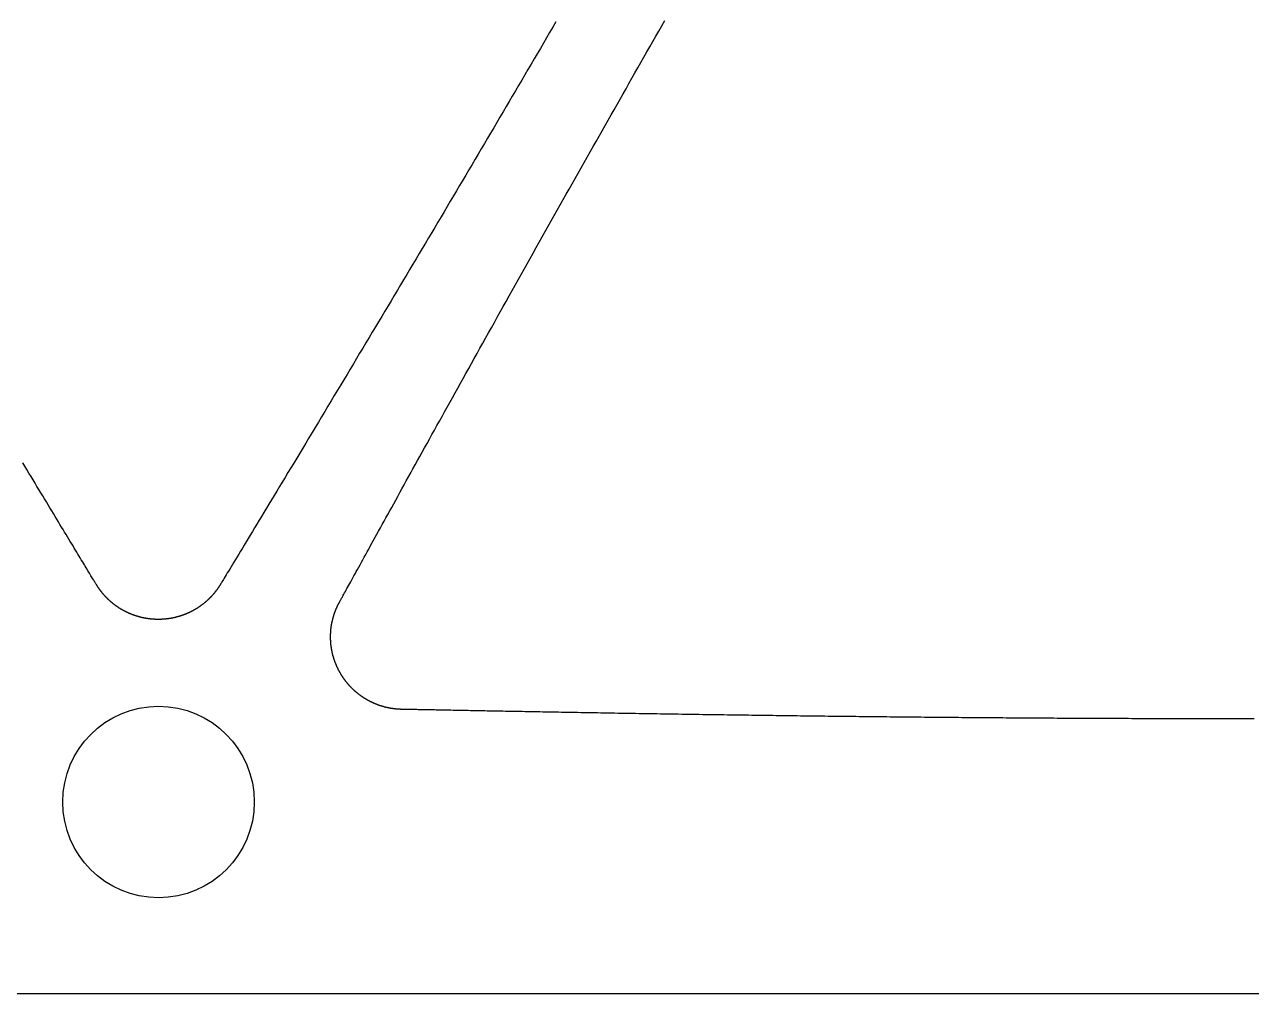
# Model space of a CAD drawing. Extents: x -3 to 136, y 0 to 121.
# Drawn here: x 97.9 to 117.12, y 0 to 15.18 of the extents above; entities that cross this region are included whole.
import ezdxf

# ---------------------------------------------------------------- set-up
doc = ezdxf.new("R2010")
doc.units = 0
doc.layers.get('0').update_dxf_attribs({"linetype": 'CONTINUOUS'})

msp = doc.modelspace()

# ---------------------------------------------------------------- linework, layer by layer
msp.add_lwpolyline([(69.26408, 119.9689, 0.57735027), (64.06792, 119.9689), (-2.59808, 4.5, 0.57735027), (0, 0), (133.332, 0, 0.57735027), (135.93008, 4.5)], format="xyb", close=True)
for points in [[(106.221, 15.2233, 0), (106.173, 15.1406, 0), (106.124, 15.0578, 0), (106.076, 14.975, 0), (106.027, 14.8921, 0), (105.979, 14.8092, 0), (105.93, 14.7262, 0), (105.882, 14.6432, 0), (105.833, 14.5601, 0), (105.784, 14.477, 0), (105.735, 14.3938, 0), (105.687, 14.3107, 0), (105.638, 14.2277, 0), (105.589, 14.1448, 0), (105.54, 14.0619, 0), (105.492, 13.9791, 0), (105.443, 13.8964, 0), (105.395, 13.8137, 0), (105.346, 13.7311, 0), (105.297, 13.6485, 0), (105.249, 13.5659, 0), (105.2, 13.4835, 0), (105.151, 13.401, 0), (105.103, 13.3186, 0), (105.054, 13.2363, 0), (105.006, 13.1539, 0), (104.957, 13.0717, 0), (104.909, 12.9894, 0), (104.86, 12.9072, 0), (104.811, 12.825, 0), (104.763, 12.7428, 0), (104.714, 12.6607, 0), (104.666, 12.5786, 0), (104.617, 12.4965, 0), (104.568, 12.4144, 0), (104.52, 12.3324, 0), (104.471, 12.2503, 0), (104.423, 12.1683, 0), (104.374, 12.0862, 0), (104.325, 12.0042, 0), (104.277, 11.9222, 0), (104.228, 11.8402, 0), (104.179, 11.7582, 0), (104.13, 11.6762, 0), (104.082, 11.5941, 0), (104.033, 11.5121, 0), (103.984, 11.4301, 0), (103.935, 11.348, 0), (103.886, 11.266, 0), (103.837, 11.1839, 0), (103.789, 11.1018, 0), (103.74, 11.0197, 0), (103.691, 10.9375, 0), (103.642, 10.8553, 0), (103.593, 10.7732, 0), (103.543, 10.6909, 0), (103.494, 10.6087, 0), (103.445, 10.5264, 0), (103.396, 10.444, 0), (103.347, 10.3617, 0), (103.298, 10.2793, 0), (103.248, 10.1968, 0), (103.199, 10.1143, 0), (103.149, 10.0318, 0), (103.1, 9.94916, 0), (103.05, 9.86651, 0), (103.001, 9.7838, 0), (102.951, 9.70104, 0), (102.902, 9.61821, 0), (102.852, 9.53532, 0), (102.802, 9.45237, 0), (102.752, 9.36936, 0), (102.703, 9.28627, 0), (102.653, 9.20311, 0), (102.603, 9.11988, 0), (102.553, 9.03657, 0), (102.502, 8.95319, 0), (102.452, 8.87012, 0), (102.403, 8.78782, 0), (102.354, 8.70632, 0), (102.305, 8.62565, 0), (102.257, 8.54585, 0), (102.21, 8.46695, 0), (102.163, 8.38898, 0), (102.117, 8.31199, 0), (102.071, 8.23599, 0), (102.026, 8.16103, 0), (101.981, 8.08714, 0), (101.937, 8.01435, 0), (101.894, 7.94269, 0), (101.851, 7.87221, 0), (101.81, 7.80293, 0), (101.769, 7.73488, 0), (101.728, 7.66811, 0), (101.689, 7.60265, 0), (101.65, 7.53852, 0), (101.612, 7.47576, 0), (101.575, 7.41441, 0), (101.539, 7.35449, 0), (101.504, 7.29605, 0), (101.469, 7.23912, 0), (101.436, 7.18373, 0), (101.403, 7.12991, 0), (101.372, 7.0777, 0), (101.341, 7.02712, 0), (101.312, 6.97823, 0), (101.283, 6.93104, 0), (101.256, 6.8856, 0), (101.229, 6.84193, 0), (101.204, 6.80007, 0), (101.18, 6.76005, 0), (101.157, 6.72191, 0), (101.135, 6.68568, 0), (101.114, 6.65139, 0), (101.094, 6.61909, 0), (101.076, 6.58879, 0), (101.059, 6.56054, 0), (101.043, 6.53437, 0), (101.029, 6.51031, 0), (101.016, 6.48839, 0), (101.004, 6.46866, 0), (100.993, 6.45114, 0), (100.984, 6.43586, 0), (100.976, 6.42287, 0), (100.97, 6.41219, 0)], [(102.836, 6.1384, 0), (102.84, 6.14659, 0), (102.846, 6.15613, 0), (102.852, 6.16699, 0), (102.858, 6.17916, 0), (102.866, 6.19264, 0), (102.874, 6.20742, 0), (102.883, 6.22347, 0), (102.892, 6.2408, 0), (102.903, 6.25939, 0), (102.914, 6.27923, 0), (102.925, 6.30031, 0), (102.937, 6.32261, 0), (102.95, 6.34613, 0), (102.964, 6.37085, 0), (102.978, 6.39677, 0), (102.993, 6.42387, 0), (103.009, 6.45214, 0), (103.025, 6.48157, 0), (103.042, 6.51216, 0), (103.059, 6.54388, 0), (103.077, 6.57672, 0), (103.096, 6.61068, 0), (103.115, 6.64575, 0), (103.135, 6.68191, 0), (103.156, 6.71915, 0), (103.177, 6.75747, 0), (103.199, 6.79684, 0), (103.221, 6.83727, 0), (103.244, 6.87873, 0), (103.267, 6.92122, 0), (103.291, 6.96472, 0), (103.316, 7.00923, 0), (103.341, 7.05474, 0), (103.366, 7.10122, 0), (103.392, 7.14868, 0), (103.419, 7.1971, 0), (103.446, 7.24646, 0), (103.474, 7.29677, 0), (103.502, 7.348, 0), (103.531, 7.40015, 0), (103.56, 7.4532, 0), (103.59, 7.50714, 0), (103.62, 7.56197, 0), (103.651, 7.61767, 0), (103.682, 7.67423, 0), (103.714, 7.73164, 0), (103.746, 7.78988, 0), (103.779, 7.84896, 0), (103.812, 7.90884, 0), (103.845, 7.96954, 0), (103.879, 8.03102, 0), (103.914, 8.09329, 0), (103.949, 8.15633, 0), (103.984, 8.22013, 0), (104.02, 8.28468, 0), (104.056, 8.34997, 0), (104.092, 8.41598, 0), (104.129, 8.48271, 0), (104.167, 8.55015, 0), (104.204, 8.61828, 0), (104.243, 8.68709, 0), (104.281, 8.75657, 0), (104.32, 8.82671, 0), (104.359, 8.8975, 0), (104.399, 8.96893, 0), (104.439, 9.04098, 0), (104.479, 9.11365, 0), (104.52, 9.18693, 0), (104.561, 9.26079, 0), (104.602, 9.33524, 0), (104.644, 9.41027, 0), (104.686, 9.48585, 0), (104.728, 9.56198, 0), (104.771, 9.63865, 0), (104.814, 9.71584, 0), (104.857, 9.79355, 0), (104.9, 9.87177, 0), (104.944, 9.95047, 0), (104.988, 10.0297, 0), (105.033, 10.1093, 0), (105.077, 10.1894, 0), (105.122, 10.27, 0), (105.167, 10.351, 0), (105.213, 10.4325, 0), (105.259, 10.5143, 0), (105.304, 10.5966, 0), (105.351, 10.6792, 0), (105.397, 10.7622, 0), (105.444, 10.8456, 0), (105.49, 10.9294, 0), (105.537, 11.0135, 0), (105.585, 11.0979, 0), (105.632, 11.1823, 0), (105.679, 11.2666, 0), (105.726, 11.3509, 0), (105.773, 11.435, 0), (105.821, 11.5191, 0), (105.868, 11.6031, 0), (105.915, 11.6871, 0), (105.962, 11.7709, 0), (106.009, 11.8547, 0), (106.056, 11.9385, 0), (106.103, 12.0221, 0), (106.15, 12.1057, 0), (106.197, 12.1893, 0), (106.244, 12.2728, 0), (106.291, 12.3562, 0), (106.338, 12.4395, 0), (106.385, 12.5228, 0), (106.431, 12.606, 0), (106.478, 12.6892, 0), (106.525, 12.7723, 0), (106.572, 12.8554, 0), (106.619, 12.9384, 0), (106.666, 13.0213, 0), (106.713, 13.1042, 0), (106.759, 13.1871, 0), (106.806, 13.2699, 0), (106.853, 13.3526, 0), (106.9, 13.4354, 0), (106.946, 13.518, 0), (106.993, 13.6006, 0), (107.04, 13.6832, 0), (107.087, 13.7657, 0), (107.134, 13.8482, 0), (107.18, 13.9307, 0), (107.227, 14.0131, 0), (107.274, 14.0955, 0), (107.321, 14.1778, 0), (107.367, 14.2601, 0), (107.414, 14.3424, 0), (107.461, 14.4247, 0), (107.508, 14.5069, 0), (107.554, 14.5891, 0), (107.601, 14.6712, 0), (107.648, 14.7533, 0), (107.695, 14.8354, 0), (107.741, 14.9175, 0), (107.788, 14.9996, 0), (107.835, 15.0816, 0), (107.882, 15.1636, 0), (107.929, 15.2456, 0)], [(99.0224, 6.41219, 0), (99.0181, 6.41945, 0), (99.0131, 6.42772, 0), (99.0075, 6.43701, 0), (99.0013, 6.4473, 0), (98.9945, 6.4586, 0), (98.9871, 6.47088, 0), (98.9791, 6.48416, 0), (98.9705, 6.49841, 0), (98.9613, 6.51364, 0), (98.9515, 6.52983, 0), (98.9412, 6.54699, 0), (98.9302, 6.5651, 0), (98.9187, 6.58416, 0), (98.9066, 6.60416, 0), (98.8939, 6.62509, 0), (98.8807, 6.64696, 0), (98.8669, 6.66974, 0), (98.8526, 6.69344, 0), (98.8377, 6.71805, 0), (98.8223, 6.74357, 0), (98.8063, 6.76997, 0), (98.7898, 6.79727, 0), (98.7727, 6.82545, 0), (98.7552, 6.85451, 0), (98.737, 6.88443, 0), (98.7184, 6.91522, 0), (98.6993, 6.94687, 0), (98.6796, 6.97937, 0), (98.6595, 7.01271, 0), (98.6388, 7.04689, 0), (98.6176, 7.0819, 0), (98.596, 7.11773, 0), (98.5738, 7.15438, 0), (98.5512, 7.19185, 0), (98.528, 7.23011, 0), (98.5044, 7.26918, 0), (98.4803, 7.30904, 0), (98.4558, 7.34968, 0), (98.4307, 7.39111, 0), (98.4053, 7.4333, 0), (98.3793, 7.47626, 0), (98.3529, 7.51998, 0), (98.326, 7.56445, 0), (98.2988, 7.60967, 0), (98.271, 7.65563, 0), (98.2428, 7.70233, 0), (98.2142, 7.74975, 0), (98.1852, 7.79789, 0), (98.1557, 7.84674, 0), (98.1258, 7.8963, 0), (98.0955, 7.94656, 0), (98.0648, 7.99752, 0), (98.0337, 8.04916, 0), (98.0021, 8.10149, 0), (97.9702, 8.15449, 0), (97.9378, 8.20816, 0), (97.9051, 8.26249, 0), (97.872, 8.31748, 0)], [(100.97, 6.41219, 0), (100.967, 6.40769, 0), (100.964, 6.40321, 0), (100.962, 6.39874, 0), (100.959, 6.39428, 0), (100.956, 6.38984, 0), (100.953, 6.38541, 0), (100.95, 6.38099, 0), (100.948, 6.37659, 0), (100.945, 6.3722, 0), (100.942, 6.36782, 0), (100.939, 6.36346, 0), (100.936, 6.35911, 0), (100.933, 6.35478, 0), (100.93, 6.35046, 0), (100.927, 6.34616, 0), (100.924, 6.34187, 0), (100.921, 6.33759, 0), (100.918, 6.33333, 0), (100.915, 6.32908, 0), (100.912, 6.32485, 0), (100.909, 6.32063, 0), (100.906, 6.31642, 0), (100.902, 6.31223, 0), (100.899, 6.30806, 0), (100.896, 6.3039, 0), (100.893, 6.29975, 0), (100.89, 6.29562, 0), (100.886, 6.29151, 0), (100.883, 6.28741, 0), (100.88, 6.28332, 0), (100.877, 6.27925, 0), (100.873, 6.2752, 0), (100.87, 6.27116, 0), (100.867, 6.26714, 0), (100.863, 6.26313, 0), (100.86, 6.25914, 0), (100.856, 6.25516, 0), (100.853, 6.2512, 0), (100.85, 6.24725, 0), (100.846, 6.24332, 0), (100.843, 6.23941, 0), (100.839, 6.23551, 0), (100.836, 6.23163, 0), (100.832, 6.22776, 0), (100.828, 6.22391, 0), (100.825, 6.22008, 0), (100.821, 6.21626, 0), (100.818, 6.21246, 0), (100.814, 6.20868, 0), (100.81, 6.20491, 0), (100.807, 6.20116, 0), (100.803, 6.19743, 0), (100.799, 6.19371, 0), (100.796, 6.19001, 0), (100.792, 6.18632, 0), (100.788, 6.18265, 0), (100.784, 6.17901, 0), (100.781, 6.17538, 0), (100.777, 6.17176, 0), (100.773, 6.16817, 0), (100.769, 6.16459, 0), (100.765, 6.16103, 0), (100.761, 6.15749, 0), (100.758, 6.15397, 0), (100.754, 6.15047, 0), (100.75, 6.14698, 0), (100.746, 6.14352, 0), (100.742, 6.14007, 0), (100.738, 6.13664, 0), (100.734, 6.13323, 0), (100.73, 6.12984, 0), (100.726, 6.12647, 0), (100.722, 6.12311, 0), (100.718, 6.11978, 0), (100.714, 6.11646, 0), (100.71, 6.11316, 0), (100.706, 6.10988, 0), (100.702, 6.10662, 0), (100.697, 6.10338, 0), (100.693, 6.10016, 0), (100.689, 6.09696, 0), (100.685, 6.09377, 0), (100.681, 6.09061, 0), (100.677, 6.08747, 0), (100.672, 6.08434, 0), (100.668, 6.08123, 0), (100.664, 6.07815, 0), (100.66, 6.07508, 0), (100.655, 6.07203, 0), (100.651, 6.06901, 0), (100.647, 6.066, 0), (100.643, 6.06301, 0), (100.638, 6.06004, 0), (100.634, 6.05709, 0), (100.63, 6.05416, 0), (100.625, 6.05126, 0), (100.621, 6.04837, 0), (100.617, 6.0455, 0), (100.612, 6.04265, 0), (100.608, 6.03982, 0), (100.603, 6.03701, 0), (100.599, 6.03422, 0), (100.594, 6.03145, 0), (100.59, 6.02871, 0), (100.585, 6.02598, 0), (100.581, 6.02327, 0), (100.576, 6.02059, 0), (100.572, 6.01792, 0), (100.567, 6.01527, 0), (100.563, 6.01265, 0), (100.558, 6.01005, 0), (100.554, 6.00747, 0), (100.549, 6.00491, 0), (100.545, 6.00237, 0), (100.54, 5.99985, 0), (100.535, 5.99736, 0), (100.531, 5.99488, 0), (100.526, 5.99243, 0), (100.521, 5.99, 0), (100.517, 5.9876, 0), (100.512, 5.98521, 0), (100.507, 5.98285, 0), (100.503, 5.9805, 0), (100.498, 5.97818, 0), (100.493, 5.97589, 0), (100.489, 5.97361, 0), (100.484, 5.97136, 0), (100.479, 5.96913, 0), (100.474, 5.96692, 0), (100.47, 5.96473, 0), (100.465, 5.96256, 0), (100.46, 5.96042, 0), (100.455, 5.9583, 0), (100.451, 5.9562, 0), (100.446, 5.95412, 0), (100.441, 5.95207, 0), (100.436, 5.95004, 0), (100.431, 5.94803, 0), (100.427, 5.94604, 0), (100.422, 5.94407, 0), (100.417, 5.94213, 0), (100.412, 5.94021, 0), (100.407, 5.93831, 0), (100.402, 5.93644, 0), (100.397, 5.93458, 0), (100.392, 5.93275, 0), (100.388, 5.93095, 0), (100.383, 5.92916, 0), (100.378, 5.9274, 0), (100.373, 5.92566, 0), (100.368, 5.92394, 0), (100.363, 5.92225, 0), (100.358, 5.92058, 0), (100.353, 5.91893, 0), (100.348, 5.9173, 0), (100.343, 5.9157, 0), (100.338, 5.91411, 0), (100.333, 5.91256, 0), (100.328, 5.91102, 0), (100.323, 5.90951, 0), (100.318, 5.90802, 0), (100.313, 5.90655, 0), (100.308, 5.90511, 0), (100.303, 5.90369, 0), (100.298, 5.90229, 0), (100.293, 5.90092, 0), (100.288, 5.89957, 0), (100.283, 5.89824, 0), (100.278, 5.89693, 0), (100.273, 5.89565, 0), (100.268, 5.89439, 0), (100.263, 5.89316, 0), (100.258, 5.89194, 0), (100.252, 5.89076, 0), (100.247, 5.88959, 0), (100.242, 5.88845, 0), (100.237, 5.88733, 0), (100.232, 5.88623, 0), (100.227, 5.88516, 0), (100.222, 5.88411, 0), (100.217, 5.88309, 0), (100.211, 5.88208, 0), (100.206, 5.88111, 0), (100.201, 5.88015, 0), (100.196, 5.87922, 0), (100.191, 5.87831, 0), (100.186, 5.87743, 0), (100.181, 5.87657, 0), (100.175, 5.87573, 0), (100.17, 5.87492, 0), (100.165, 5.87413, 0), (100.16, 5.87336, 0), (100.155, 5.87262, 0), (100.149, 5.8719, 0), (100.144, 5.8712, 0), (100.139, 5.87053, 0), (100.134, 5.86989, 0), (100.129, 5.86927, 0), (100.123, 5.86867, 0), (100.118, 5.86809, 0), (100.113, 5.86754, 0), (100.108, 5.86702, 0), (100.103, 5.86652, 0), (100.097, 5.86604, 0), (100.092, 5.86558, 0), (100.087, 5.86516, 0), (100.082, 5.86475, 0), (100.076, 5.86437, 0), (100.071, 5.86401, 0), (100.066, 5.86368, 0), (100.061, 5.86337, 0), (100.056, 5.86308, 0), (100.05, 5.86282, 0), (100.045, 5.86259, 0), (100.04, 5.86237, 0), (100.035, 5.86218, 0), (100.029, 5.86202, 0), (100.024, 5.86188, 0), (100.019, 5.86176, 0), (100.014, 5.86167, 0), (100.009, 5.8616, 0), (100.003, 5.86155, 0), (99.9981, 5.86153, 0), (99.9928, 5.86153, 0), (99.9876, 5.86156, 0), (99.9824, 5.86161, 0), (99.9772, 5.86169, 0), (99.9719, 5.86178, 0), (99.9667, 5.86191, 0), (99.9615, 5.86205, 0), (99.9563, 5.86222, 0), (99.951, 5.86242, 0), (99.9458, 5.86264, 0), (99.9406, 5.86288, 0), (99.9354, 5.86315, 0), (99.9302, 5.86344, 0), (99.9249, 5.86375, 0), (99.9197, 5.86409, 0), (99.9145, 5.86445, 0), (99.9093, 5.86484, 0), (99.9041, 5.86525, 0), (99.8989, 5.86568, 0), (99.8937, 5.86614, 0), (99.8885, 5.86662, 0), (99.8833, 5.86712, 0), (99.8781, 5.86765, 0), (99.8729, 5.86821, 0), (99.8677, 5.86878, 0), (99.8625, 5.86938, 0), (99.8573, 5.87001, 0), (99.8521, 5.87066, 0), (99.847, 5.87133, 0), (99.8418, 5.87202, 0), (99.8366, 5.87274, 0), (99.8314, 5.87349, 0), (99.8262, 5.87426, 0), (99.8211, 5.87505, 0), (99.8159, 5.87586, 0), (99.8107, 5.8767, 0), (99.8056, 5.87756, 0), (99.8004, 5.87845, 0), (99.7953, 5.87936, 0), (99.7901, 5.8803, 0), (99.785, 5.88125, 0), (99.7798, 5.88224, 0), (99.7747, 5.88324, 0), (99.7696, 5.88427, 0), (99.7644, 5.88532, 0), (99.7593, 5.8864, 0), (99.7542, 5.8875, 0), (99.7491, 5.88862, 0), (99.744, 5.88977, 0), (99.7389, 5.89094, 0), (99.7337, 5.89214, 0), (99.7287, 5.89336, 0), (99.7236, 5.8946, 0), (99.7185, 5.89587, 0), (99.7134, 5.89716, 0), (99.7083, 5.89847, 0), (99.7032, 5.89981, 0), (99.6982, 5.90117, 0), (99.6931, 5.90256, 0), (99.688, 5.90396, 0), (99.683, 5.90539, 0), (99.678, 5.90684, 0), (99.6729, 5.90832, 0), (99.6679, 5.90982, 0), (99.6629, 5.91134, 0), (99.6579, 5.91288, 0), (99.6529, 5.91445, 0), (99.6479, 5.91604, 0), (99.6429, 5.91765, 0), (99.638, 5.91929, 0), (99.633, 5.92094, 0), (99.628, 5.92262, 0), (99.6231, 5.92433, 0), (99.6181, 5.92605, 0), (99.6132, 5.9278, 0), (99.6083, 5.92957, 0), (99.6034, 5.93136, 0), (99.5985, 5.93318, 0), (99.5936, 5.93501, 0), (99.5887, 5.93687, 0), (99.5838, 5.93876, 0), (99.5789, 5.94066, 0), (99.5741, 5.94259, 0), (99.5692, 5.94453, 0), (99.5644, 5.94651, 0), (99.5596, 5.9485, 0), (99.5547, 5.95051, 0), (99.5499, 5.95255, 0), (99.5451, 5.95461, 0), (99.5403, 5.95669, 0), (99.5356, 5.95879, 0), (99.5308, 5.96092, 0), (99.526, 5.96306, 0), (99.5213, 5.96523, 0), (99.5165, 5.96742, 0), (99.5118, 5.96963, 0), (99.5071, 5.97187, 0), (99.5024, 5.97412, 0), (99.4977, 5.9764, 0), (99.493, 5.9787, 0), (99.4883, 5.98102, 0), (99.4836, 5.98336, 0), (99.479, 5.98572, 0), (99.4743, 5.98811, 0), (99.4697, 5.99051, 0), (99.465, 5.99294, 0), (99.4604, 5.99539, 0), (99.4558, 5.99786, 0), (99.4512, 6.00035, 0), (99.4466, 6.00286, 0), (99.4421, 6.00539, 0), (99.4375, 6.00795, 0), (99.433, 6.01053, 0), (99.4284, 6.01312, 0), (99.4239, 6.01574, 0), (99.4194, 6.01838, 0), (99.4149, 6.02104, 0), (99.4104, 6.02372, 0), (99.4059, 6.02642, 0), (99.4015, 6.02915, 0), (99.397, 6.03189, 0), (99.3926, 6.03466, 0), (99.3881, 6.03744, 0), (99.3837, 6.04025, 0), (99.3793, 6.04307, 0), (99.3749, 6.04592, 0), (99.3706, 6.04879, 0), (99.3662, 6.05168, 0), (99.3618, 6.05459, 0), (99.3575, 6.05752, 0), (99.3532, 6.06047, 0), (99.3489, 6.06344, 0), (99.3446, 6.06643, 0), (99.3403, 6.06945, 0), (99.336, 6.07248, 0), (99.3317, 6.07553, 0), (99.3275, 6.0786, 0), (99.3232, 6.0817, 0), (99.319, 6.08481, 0), (99.3148, 6.08794, 0), (99.3106, 6.0911, 0), (99.3064, 6.09427, 0), (99.3023, 6.09746, 0), (99.2981, 6.10067, 0), (99.294, 6.1039, 0), (99.2899, 6.10714, 0), (99.2858, 6.11041, 0), (99.2817, 6.11369, 0), (99.2776, 6.11699, 0), (99.2736, 6.12031, 0), (99.2695, 6.12365, 0), (99.2655, 6.12701, 0), (99.2615, 6.13038, 0), (99.2575, 6.13377, 0), (99.2536, 6.13718, 0), (99.2496, 6.14061, 0), (99.2457, 6.14406, 0), (99.2418, 6.14752, 0), (99.2378, 6.151, 0), (99.234, 6.1545, 0), (99.2301, 6.15801, 0), (99.2262, 6.16155, 0), (99.2224, 6.1651, 0), (99.2186, 6.16867, 0), (99.2148, 6.17225, 0), (99.211, 6.17586, 0), (99.2072, 6.17948, 0), (99.2035, 6.18311, 0), (99.1997, 6.18677, 0), (99.196, 6.19044, 0), (99.1923, 6.19413, 0), (99.1886, 6.19783, 0), (99.185, 6.20155, 0), (99.1813, 6.20529, 0), (99.1777, 6.20905, 0), (99.1741, 6.21282, 0), (99.1705, 6.21661, 0), (99.1669, 6.22041, 0), (99.1633, 6.22423, 0), (99.1598, 6.22807, 0), (99.1563, 6.23192, 0), (99.1528, 6.23579, 0), (99.1493, 6.23968, 0), (99.1458, 6.24358, 0), (99.1423, 6.2475, 0), (99.1389, 6.25143, 0), (99.1355, 6.25538, 0), (99.1321, 6.25935, 0), (99.1287, 6.26333, 0), (99.1253, 6.26733, 0), (99.122, 6.27134, 0), (99.1187, 6.27537, 0), (99.1154, 6.27942, 0), (99.1121, 6.28348, 0), (99.1088, 6.28755, 0), (99.1056, 6.29165, 0), (99.1023, 6.29575, 0), (99.0991, 6.29987, 0), (99.0959, 6.30401, 0), (99.0928, 6.30816, 0), (99.0896, 6.31233, 0), (99.0865, 6.31651, 0), (99.0833, 6.32071, 0), (99.0802, 6.32492, 0), (99.0772, 6.32915, 0), (99.0741, 6.33339, 0), (99.0711, 6.33765, 0), (99.068, 6.34192, 0), (99.065, 6.3462, 0), (99.0621, 6.3505, 0), (99.0591, 6.35482, 0), (99.0562, 6.35915, 0), (99.0532, 6.36349, 0), (99.0503, 6.36785, 0), (99.0474, 6.37222, 0), (99.0446, 6.3766, 0), (99.0417, 6.381, 0), (99.0389, 6.38542, 0), (99.0361, 6.38985, 0), (99.0333, 6.39429, 0), (99.0306, 6.39874, 0), (99.0278, 6.40321, 0), (99.0251, 6.4077, 0), (99.0224, 6.41219, 0)], [(103.809, 4.45199, 0), (103.804, 4.45208, 0), (103.799, 4.45219, 0), (103.794, 4.45233, 0), (103.788, 4.4525, 0), (103.783, 4.45269, 0), (103.778, 4.4529, 0), (103.773, 4.45314, 0), (103.767, 4.4534, 0), (103.762, 4.45369, 0), (103.757, 4.454, 0), (103.752, 4.45434, 0), (103.747, 4.4547, 0), (103.741, 4.45508, 0), (103.736, 4.45549, 0), (103.731, 4.45592, 0), (103.726, 4.45638, 0), (103.72, 4.45686, 0), (103.715, 4.45737, 0), (103.71, 4.4579, 0), (103.705, 4.45845, 0), (103.7, 4.45903, 0), (103.694, 4.45963, 0), (103.689, 4.46026, 0), (103.684, 4.46091, 0), (103.679, 4.46159, 0), (103.674, 4.46229, 0), (103.668, 4.46301, 0), (103.663, 4.46376, 0), (103.658, 4.46453, 0), (103.653, 4.46533, 0), (103.648, 4.46615, 0), (103.643, 4.46699, 0), (103.637, 4.46786, 0), (103.632, 4.46875, 0), (103.627, 4.46967, 0), (103.622, 4.47061, 0), (103.617, 4.47157, 0), (103.612, 4.47256, 0), (103.606, 4.47357, 0), (103.601, 4.47461, 0), (103.596, 4.47567, 0), (103.591, 4.47675, 0), (103.586, 4.47786, 0), (103.581, 4.47899, 0), (103.576, 4.48015, 0), (103.571, 4.48133, 0), (103.566, 4.48253, 0), (103.56, 4.48376, 0), (103.555, 4.48501, 0), (103.55, 4.48628, 0), (103.545, 4.48758, 0), (103.54, 4.4889, 0), (103.535, 4.49025, 0), (103.53, 4.49162, 0), (103.525, 4.49301, 0), (103.52, 4.49443, 0), (103.515, 4.49587, 0), (103.51, 4.49733, 0), (103.505, 4.49882, 0), (103.5, 4.50033, 0), (103.495, 4.50186, 0), (103.49, 4.50342, 0), (103.485, 4.50499, 0), (103.48, 4.5066, 0), (103.475, 4.50822, 0), (103.47, 4.50987, 0), (103.465, 4.51154, 0), (103.46, 4.51323, 0), (103.455, 4.51495, 0), (103.45, 4.51669, 0), (103.445, 4.51845, 0), (103.44, 4.52024, 0), (103.435, 4.52204, 0), (103.43, 4.52387, 0), (103.425, 4.52573, 0), (103.42, 4.5276, 0), (103.416, 4.5295, 0), (103.411, 4.53142, 0), (103.406, 4.53336, 0), (103.401, 4.53533, 0), (103.396, 4.53732, 0), (103.391, 4.53933, 0), (103.386, 4.54136, 0), (103.382, 4.54341, 0), (103.377, 4.54549, 0), (103.372, 4.54759, 0), (103.367, 4.54971, 0), (103.362, 4.55185, 0), (103.358, 4.55402, 0), (103.353, 4.55621, 0), (103.348, 4.55842, 0), (103.343, 4.56065, 0), (103.339, 4.56291, 0), (103.334, 4.56518, 0), (103.329, 4.56748, 0), (103.325, 4.5698, 0), (103.32, 4.57214, 0), (103.315, 4.57451, 0), (103.311, 4.57689, 0), (103.306, 4.5793, 0), (103.301, 4.58173, 0), (103.297, 4.58418, 0), (103.292, 4.58665, 0), (103.287, 4.58914, 0), (103.283, 4.59166, 0), (103.278, 4.5942, 0), (103.274, 4.59676, 0), (103.269, 4.59934, 0), (103.265, 4.60194, 0), (103.26, 4.60456, 0), (103.255, 4.6072, 0), (103.251, 4.60987, 0), (103.246, 4.61255, 0), (103.242, 4.61526, 0), (103.237, 4.61798, 0), (103.233, 4.62072, 0), (103.229, 4.62349, 0), (103.224, 4.62627, 0), (103.22, 4.62908, 0), (103.215, 4.6319, 0), (103.211, 4.63475, 0), (103.206, 4.63761, 0), (103.202, 4.6405, 0), (103.198, 4.6434, 0), (103.193, 4.64632, 0), (103.189, 4.64926, 0), (103.185, 4.65223, 0), (103.18, 4.65521, 0), (103.176, 4.65821, 0), (103.172, 4.66123, 0), (103.168, 4.66427, 0), (103.163, 4.66733, 0), (103.159, 4.67041, 0), (103.155, 4.67351, 0), (103.151, 4.67662, 0), (103.147, 4.67976, 0), (103.142, 4.68291, 0), (103.138, 4.68609, 0), (103.134, 4.68928, 0), (103.13, 4.69249, 0), (103.126, 4.69572, 0), (103.122, 4.69897, 0), (103.118, 4.70223, 0), (103.114, 4.70552, 0), (103.11, 4.70882, 0), (103.106, 4.71215, 0), (103.102, 4.71549, 0), (103.098, 4.71885, 0), (103.094, 4.72222, 0), (103.09, 4.72562, 0), (103.086, 4.72903, 0), (103.082, 4.73247, 0), (103.078, 4.73592, 0), (103.074, 4.73938, 0), (103.07, 4.74287, 0), (103.066, 4.74637, 0), (103.062, 4.7499, 0), (103.058, 4.75343, 0), (103.055, 4.75699, 0), (103.051, 4.76057, 0), (103.047, 4.76416, 0), (103.043, 4.76777, 0), (103.039, 4.7714, 0), (103.036, 4.77504, 0), (103.032, 4.77871, 0), (103.028, 4.78239, 0), (103.025, 4.78608, 0), (103.021, 4.7898, 0), (103.017, 4.79353, 0), (103.014, 4.79728, 0), (103.01, 4.80104, 0), (103.006, 4.80483, 0), (103.003, 4.80862, 0), (102.999, 4.81244, 0), (102.996, 4.81627, 0), (102.992, 4.82012, 0), (102.989, 4.82399, 0), (102.985, 4.82787, 0), (102.982, 4.83177, 0), (102.978, 4.83569, 0), (102.975, 4.83962, 0), (102.971, 4.84357, 0), (102.968, 4.84754, 0), (102.964, 4.85152, 0), (102.961, 4.85552, 0), (102.958, 4.85954, 0), (102.954, 4.86357, 0), (102.951, 4.86761, 0), (102.948, 4.87168, 0), (102.944, 4.87576, 0), (102.941, 4.87985, 0), (102.938, 4.88396, 0), (102.935, 4.88809, 0), (102.931, 4.89223, 0), (102.928, 4.89639, 0), (102.925, 4.90056, 0), (102.922, 4.90474, 0), (102.919, 4.90894, 0), (102.916, 4.91316, 0), (102.912, 4.91738, 0), (102.909, 4.92162, 0), (102.906, 4.92587, 0), (102.903, 4.93014, 0), (102.9, 4.93442, 0), (102.897, 4.93871, 0), (102.894, 4.94302, 0), (102.891, 4.94733, 0), (102.888, 4.95166, 0), (102.885, 4.95601, 0), (102.883, 4.96037, 0), (102.88, 4.96474, 0), (102.877, 4.96912, 0), (102.874, 4.97351, 0), (102.871, 4.97792, 0), (102.868, 4.98234, 0), (102.866, 4.98677, 0), (102.863, 4.99121, 0), (102.86, 4.99567, 0), (102.857, 5.00014, 0), (102.855, 5.00462, 0), (102.852, 5.00911, 0), (102.849, 5.01362, 0), (102.847, 5.01813, 0), (102.844, 5.02266, 0), (102.841, 5.0272, 0), (102.839, 5.03175, 0), (102.836, 5.03631, 0), (102.834, 5.04089, 0), (102.831, 5.04547, 0), (102.829, 5.05007, 0), (102.826, 5.05468, 0), (102.824, 5.05929, 0), (102.822, 5.06392, 0), (102.819, 5.06856, 0), (102.817, 5.07322, 0), (102.814, 5.07788, 0), (102.812, 5.08255, 0), (102.81, 5.08724, 0), (102.807, 5.09193, 0), (102.805, 5.09664, 0), (102.803, 5.10135, 0), (102.801, 5.10608, 0), (102.798, 5.11081, 0), (102.796, 5.11556, 0), (102.794, 5.12032, 0), (102.792, 5.12508, 0), (102.79, 5.12986, 0), (102.788, 5.13465, 0), (102.786, 5.13944, 0), (102.784, 5.14425, 0), (102.782, 5.14906, 0), (102.78, 5.15389, 0), (102.778, 5.15872, 0), (102.776, 5.16357, 0), (102.774, 5.16842, 0), (102.772, 5.17329, 0), (102.77, 5.17816, 0), (102.768, 5.18304, 0), (102.766, 5.18793, 0), (102.764, 5.19283, 0), (102.763, 5.19774, 0), (102.761, 5.20266, 0), (102.759, 5.20758, 0), (102.757, 5.21252, 0), (102.756, 5.21746, 0), (102.754, 5.22241, 0), (102.752, 5.22737, 0), (102.75, 5.23234, 0), (102.749, 5.23732, 0), (102.747, 5.24231, 0), (102.746, 5.2473, 0), (102.744, 5.2523, 0), (102.743, 5.25731, 0), (102.741, 5.26233, 0), (102.74, 5.26736, 0), (102.738, 5.27239, 0), (102.737, 5.27743, 0), (102.735, 5.28248, 0), (102.734, 5.28754, 0), (102.732, 5.2926, 0), (102.731, 5.29767, 0), (102.73, 5.30274, 0), (102.728, 5.30782, 0), (102.727, 5.3129, 0), (102.726, 5.31799, 0), (102.725, 5.32309, 0), (102.723, 5.32818, 0), (102.722, 5.33329, 0), (102.721, 5.33839, 0), (102.72, 5.3435, 0), (102.719, 5.34862, 0), (102.718, 5.35374, 0), (102.717, 5.35886, 0), (102.716, 5.36399, 0), (102.715, 5.36913, 0), (102.714, 5.37426, 0), (102.713, 5.3794, 0), (102.712, 5.38455, 0), (102.711, 5.38969, 0), (102.71, 5.39485, 0), (102.709, 5.4, 0), (102.708, 5.40516, 0), (102.707, 5.41032, 0), (102.706, 5.41549, 0), (102.706, 5.42065, 0), (102.705, 5.42583, 0), (102.704, 5.431, 0), (102.703, 5.43618, 0), (102.703, 5.44136, 0), (102.702, 5.44654, 0), (102.701, 5.45173, 0), (102.701, 5.45692, 0), (102.7, 5.46211, 0), (102.7, 5.4673, 0), (102.699, 5.4725, 0), (102.699, 5.47769, 0), (102.698, 5.48289, 0), (102.698, 5.4881, 0), (102.697, 5.4933, 0), (102.697, 5.49851, 0), (102.696, 5.50372, 0), (102.696, 5.50893, 0), (102.696, 5.51414, 0), (102.695, 5.51935, 0), (102.695, 5.52457, 0), (102.695, 5.52978, 0), (102.694, 5.535, 0), (102.694, 5.54022, 0), (102.694, 5.54544, 0), (102.694, 5.55066, 0), (102.694, 5.55588, 0), (102.693, 5.56111, 0), (102.693, 5.56633, 0), (102.693, 5.57156, 0), (102.693, 5.57678, 0), (102.693, 5.58201, 0), (102.693, 5.58723, 0), (102.693, 5.59246, 0), (102.693, 5.59769, 0), (102.693, 5.60292, 0), (102.693, 5.60814, 0), (102.693, 5.61337, 0), (102.694, 5.6186, 0), (102.694, 5.62383, 0), (102.694, 5.62906, 0), (102.694, 5.63428, 0), (102.694, 5.63951, 0), (102.695, 5.64474, 0), (102.695, 5.64997, 0), (102.695, 5.65519, 0), (102.695, 5.66042, 0), (102.696, 5.66564, 0), (102.696, 5.67087, 0), (102.697, 5.67609, 0), (102.697, 5.68131, 0), (102.697, 5.68653, 0), (102.698, 5.69175, 0), (102.698, 5.69697, 0), (102.699, 5.70219, 0), (102.699, 5.7074, 0), (102.7, 5.71262, 0), (102.701, 5.71783, 0), (102.701, 5.72304, 0), (102.702, 5.72825, 0), (102.702, 5.73345, 0), (102.703, 5.73865, 0), (102.704, 5.74385, 0), (102.705, 5.74904, 0), (102.705, 5.75423, 0), (102.706, 5.75941, 0), (102.707, 5.76459, 0), (102.708, 5.76976, 0), (102.709, 5.77493, 0), (102.709, 5.7801, 0), (102.71, 5.78526, 0), (102.711, 5.79041, 0), (102.712, 5.79556, 0), (102.713, 5.8007, 0), (102.714, 5.80584, 0), (102.715, 5.81097, 0), (102.716, 5.8161, 0), (102.717, 5.82122, 0), (102.718, 5.82634, 0), (102.719, 5.83145, 0), (102.721, 5.83655, 0), (102.722, 5.84165, 0), (102.723, 5.84675, 0), (102.724, 5.85183, 0), (102.725, 5.85692, 0), (102.727, 5.86199, 0), (102.728, 5.86706, 0), (102.729, 5.87212, 0), (102.731, 5.87718, 0), (102.732, 5.88223, 0), (102.733, 5.88727, 0), (102.735, 5.8923, 0), (102.736, 5.89733, 0), (102.737, 5.90236, 0), (102.739, 5.90737, 0), (102.74, 5.91238, 0), (102.742, 5.91738, 0), (102.743, 5.92238, 0), (102.745, 5.92736, 0), (102.747, 5.93234, 0), (102.748, 5.93732, 0), (102.75, 5.94228, 0), (102.751, 5.94724, 0), (102.753, 5.95219, 0), (102.755, 5.95713, 0), (102.756, 5.96207, 0), (102.758, 5.96699, 0), (102.76, 5.97191, 0), (102.762, 5.97682, 0), (102.764, 5.98172, 0), (102.765, 5.98662, 0), (102.767, 5.9915, 0), (102.769, 5.99638, 0), (102.771, 6.00125, 0), (102.773, 6.00611, 0), (102.775, 6.01096, 0), (102.777, 6.0158, 0), (102.779, 6.02064, 0), (102.781, 6.02546, 0), (102.783, 6.03028, 0), (102.785, 6.03509, 0), (102.787, 6.03989, 0), (102.789, 6.04467, 0), (102.791, 6.04945, 0), (102.793, 6.05423, 0), (102.796, 6.05899, 0), (102.798, 6.06374, 0), (102.8, 6.06848, 0), (102.802, 6.07321, 0), (102.804, 6.07793, 0), (102.807, 6.08265, 0), (102.809, 6.08735, 0), (102.811, 6.09204, 0), (102.814, 6.09672, 0), (102.816, 6.1014, 0), (102.818, 6.10606, 0), (102.821, 6.11071, 0), (102.823, 6.11535, 0), (102.826, 6.11998, 0), (102.828, 6.1246, 0), (102.831, 6.12921, 0), (102.833, 6.13381, 0), (102.836, 6.1384, 0)], [(117.158, 4.30307, 0), (117.104, 4.30306, 0), (117.051, 4.30306, 0), (116.998, 4.30306, 0), (116.944, 4.30307, 0), (116.891, 4.30308, 0), (116.838, 4.3031, 0), (116.784, 4.30312, 0), (116.731, 4.30315, 0), (116.678, 4.30319, 0), (116.624, 4.30323, 0), (116.571, 4.30327, 0), (116.518, 4.30332, 0), (116.465, 4.30338, 0), (116.411, 4.30344, 0), (116.358, 4.30351, 0), (116.305, 4.30358, 0), (116.252, 4.30366, 0), (116.198, 4.30374, 0), (116.145, 4.30383, 0), (116.092, 4.30392, 0), (116.039, 4.30402, 0), (115.986, 4.30412, 0), (115.932, 4.30423, 0), (115.879, 4.30434, 0), (115.826, 4.30446, 0), (115.773, 4.30459, 0), (115.72, 4.30472, 0), (115.666, 4.30485, 0), (115.613, 4.30499, 0), (115.56, 4.30514, 0), (115.507, 4.30529, 0), (115.454, 4.30544, 0), (115.401, 4.3056, 0), (115.348, 4.30577, 0), (115.294, 4.30594, 0), (115.241, 4.30612, 0), (115.188, 4.3063, 0), (115.135, 4.30649, 0), (115.082, 4.30668, 0), (115.029, 4.30688, 0), (114.976, 4.30708, 0), (114.922, 4.30729, 0), (114.869, 4.30751, 0), (114.816, 4.30773, 0), (114.763, 4.30795, 0), (114.71, 4.30818, 0), (114.657, 4.30841, 0), (114.604, 4.30865, 0), (114.551, 4.3089, 0), (114.497, 4.30915, 0), (114.444, 4.30941, 0), (114.391, 4.30967, 0), (114.338, 4.30993, 0), (114.285, 4.3102, 0), (114.232, 4.31048, 0), (114.178, 4.31076, 0), (114.125, 4.31105, 0), (114.072, 4.31134, 0), (114.019, 4.31164, 0), (113.966, 4.31194, 0), (113.913, 4.31225, 0), (113.859, 4.31256, 0), (113.806, 4.31288, 0), (113.753, 4.3132, 0), (113.7, 4.31353, 0), (113.647, 4.31386, 0), (113.593, 4.3142, 0), (113.54, 4.31454, 0), (113.487, 4.31489, 0), (113.434, 4.31525, 0), (113.381, 4.3156, 0), (113.327, 4.31597, 0), (113.274, 4.31634, 0), (113.221, 4.31671, 0), (113.168, 4.31709, 0), (113.114, 4.31748, 0), (113.061, 4.31787, 0), (113.008, 4.31826, 0), (112.954, 4.31866, 0), (112.901, 4.31907, 0), (112.848, 4.31948, 0), (112.794, 4.31989, 0), (112.741, 4.32032, 0), (112.688, 4.32074, 0), (112.634, 4.32117, 0), (112.581, 4.32161, 0), (112.528, 4.32205, 0), (112.474, 4.3225, 0), (112.421, 4.32295, 0), (112.367, 4.3234, 0), (112.314, 4.32387, 0), (112.26, 4.32433, 0), (112.207, 4.3248, 0), (112.153, 4.32528, 0), (112.1, 4.32576, 0), (112.046, 4.32625, 0), (111.993, 4.32674, 0), (111.939, 4.32724, 0), (111.886, 4.32774, 0), (111.832, 4.32825, 0), (111.779, 4.32876, 0), (111.725, 4.32928, 0), (111.671, 4.3298, 0), (111.618, 4.33033, 0), (111.564, 4.33086, 0), (111.51, 4.3314, 0), (111.457, 4.33194, 0), (111.403, 4.33249, 0), (111.349, 4.33304, 0), (111.295, 4.3336, 0), (111.242, 4.33417, 0), (111.188, 4.33473, 0), (111.134, 4.33531, 0), (111.08, 4.33589, 0), (111.026, 4.33647, 0), (110.973, 4.33706, 0), (110.919, 4.33765, 0), (110.865, 4.33825, 0), (110.811, 4.33885, 0), (110.757, 4.33946, 0), (110.703, 4.34007, 0), (110.649, 4.34069, 0), (110.595, 4.34132, 0), (110.541, 4.34194, 0), (110.487, 4.34258, 0), (110.433, 4.34322, 0), (110.379, 4.34386, 0), (110.325, 4.34451, 0), (110.27, 4.34516, 0), (110.216, 4.34582, 0), (110.162, 4.34648, 0), (110.108, 4.34715, 0), (110.054, 4.34783, 0), (109.999, 4.34851, 0), (109.945, 4.34919, 0), (109.891, 4.34988, 0), (109.836, 4.35057, 0), (109.782, 4.35127, 0), (109.728, 4.35197, 0), (109.673, 4.35268, 0), (109.619, 4.35339, 0), (109.564, 4.35411, 0), (109.51, 4.35484, 0), (109.455, 4.35556, 0), (109.401, 4.3563, 0), (109.346, 4.35704, 0), (109.291, 4.35778, 0), (109.237, 4.35853, 0), (109.182, 4.35928, 0), (109.127, 4.36004, 0), (109.073, 4.3608, 0), (109.018, 4.36157, 0), (108.963, 4.36234, 0), (108.908, 4.36312, 0), (108.853, 4.3639, 0), (108.798, 4.36469, 0), (108.744, 4.36548, 0), (108.689, 4.36628, 0), (108.634, 4.36708, 0), (108.579, 4.36789, 0), (108.524, 4.3687, 0), (108.468, 4.36952, 0), (108.413, 4.37034, 0), (108.358, 4.37117, 0), (108.303, 4.372, 0), (108.248, 4.37283, 0), (108.193, 4.37368, 0), (108.137, 4.37452, 0), (108.082, 4.37537, 0), (108.027, 4.37623, 0), (107.971, 4.37709, 0), (107.916, 4.37796, 0), (107.86, 4.37883, 0), (107.805, 4.3797, 0), (107.749, 4.38058, 0), (107.694, 4.38147, 0), (107.638, 4.38236, 0), (107.582, 4.38326, 0), (107.527, 4.38416, 0), (107.471, 4.38506, 0), (107.416, 4.38596, 0), (107.361, 4.38687, 0), (107.306, 4.38777, 0), (107.251, 4.38868, 0), (107.196, 4.38958, 0), (107.142, 4.39049, 0), (107.088, 4.39139, 0), (107.034, 4.3923, 0), (106.981, 4.3932, 0), (106.928, 4.39411, 0), (106.875, 4.39501, 0), (106.822, 4.39591, 0), (106.769, 4.39681, 0), (106.717, 4.39771, 0), (106.665, 4.3986, 0), (106.614, 4.3995, 0), (106.563, 4.40039, 0), (106.512, 4.40128, 0), (106.461, 4.40217, 0), (106.411, 4.40306, 0), (106.36, 4.40394, 0), (106.311, 4.40482, 0), (106.261, 4.4057, 0), (106.212, 4.40657, 0), (106.164, 4.40744, 0), (106.115, 4.40831, 0), (106.067, 4.40918, 0), (106.019, 4.41004, 0), (105.972, 4.41089, 0), (105.925, 4.41175, 0), (105.878, 4.4126, 0), (105.832, 4.41344, 0), (105.786, 4.41428, 0), (105.741, 4.41511, 0), (105.696, 4.41594, 0), (105.651, 4.41677, 0), (105.607, 4.41759, 0), (105.563, 4.4184, 0), (105.519, 4.41921, 0), (105.476, 4.42002, 0), (105.434, 4.42081, 0), (105.391, 4.4216, 0), (105.35, 4.42239, 0), (105.308, 4.42317, 0), (105.267, 4.42394, 0), (105.227, 4.4247, 0), (105.187, 4.42546, 0), (105.147, 4.42621, 0), (105.108, 4.42696, 0), (105.069, 4.42769, 0), (105.031, 4.42842, 0), (104.993, 4.42915, 0), (104.956, 4.42986, 0), (104.919, 4.43056, 0), (104.883, 4.43126, 0), (104.847, 4.43195, 0), (104.812, 4.43263, 0), (104.777, 4.4333, 0), (104.743, 4.43397, 0), (104.709, 4.43462, 0), (104.676, 4.43527, 0), (104.643, 4.4359, 0), (104.611, 4.43653, 0), (104.579, 4.43714, 0), (104.548, 4.43775, 0), (104.518, 4.43835, 0), (104.488, 4.43893, 0), (104.458, 4.43951, 0), (104.429, 4.44008, 0), (104.401, 4.44063, 0), (104.373, 4.44117, 0), (104.346, 4.44171, 0), (104.319, 4.44223, 0), (104.293, 4.44274, 0), (104.268, 4.44324, 0), (104.243, 4.44373, 0), (104.219, 4.4442, 0), (104.195, 4.44467, 0), (104.172, 4.44512, 0), (104.15, 4.44556, 0), (104.128, 4.44598, 0), (104.107, 4.4464, 0), (104.086, 4.4468, 0), (104.066, 4.44719, 0), (104.047, 4.44756, 0), (104.028, 4.44793, 0), (104.01, 4.44828, 0), (103.993, 4.44861, 0), (103.976, 4.44893, 0), (103.961, 4.44924, 0), (103.945, 4.44953, 0), (103.931, 4.44981, 0), (103.917, 4.45008, 0), (103.903, 4.45033, 0), (103.891, 4.45056, 0), (103.879, 4.45078, 0), (103.868, 4.45099, 0), (103.857, 4.45118, 0), (103.847, 4.45135, 0), (103.838, 4.45151, 0), (103.83, 4.45165, 0), (103.822, 4.45178, 0), (103.816, 4.45189, 0), (103.809, 4.45199, 0)]]:
    msp.add_polyline3d(points)
msp.add_circle((99.999, 3), 1.5)

doc.saveas('drawing.dxf')
